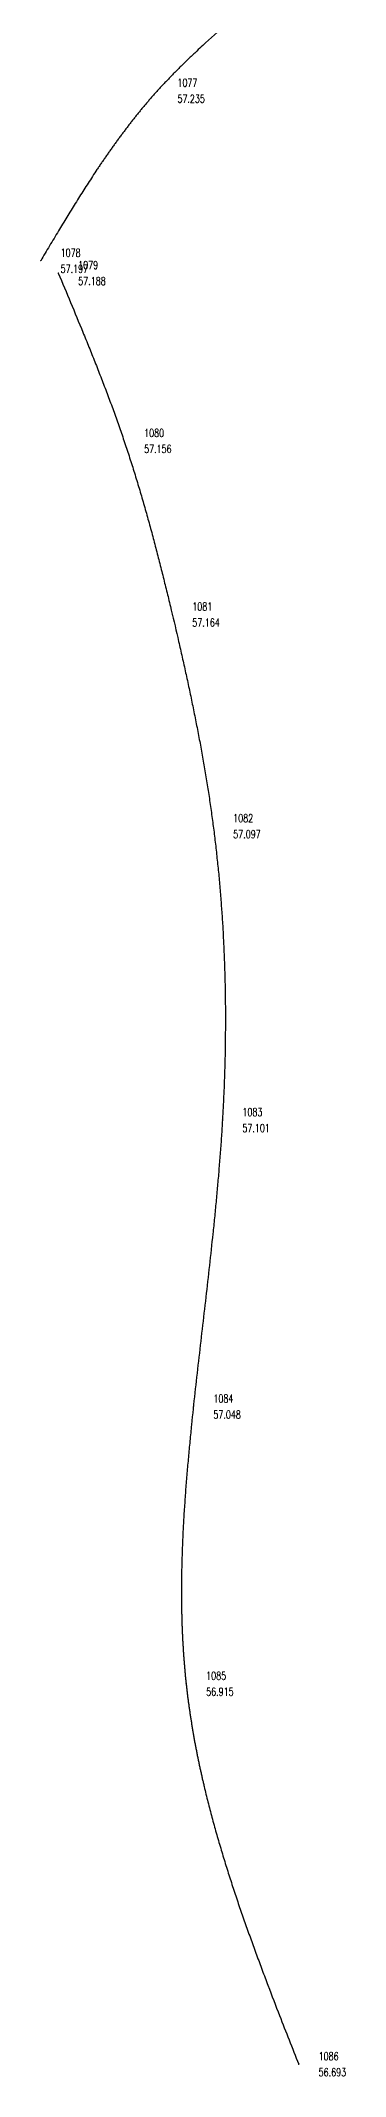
# Model space of a CAD drawing. Header units: millimetres. Extents: x 1351068 to 1351192, y 6240236 to 6240474.
# Drawn here: x 1351089.93 to 1351093.74, y 6240235.76 to 6240261.2 of the extents above; entities that cross this region are included whole.
import ezdxf
from ezdxf.enums import TextEntityAlignment as Align

# ---------------------------------------------------------------- set-up
doc = ezdxf.new("R2010")
doc.units = ezdxf.units.MM
for name, color, linetype, lineweight in [('0_Bordure', 7, 'Continuous', 30), ('CALQUE_PTTOPO_ALT', 7, 'Continuous', 0), ('CALQUE_PTTOPO_MAT', 7, 'Continuous', 0), ('PTTOPO', 7, 'Continuous', 0)]:
    doc.layers.add(name, color=color, linetype=linetype, lineweight=lineweight)
doc.styles.add('Style-STANDARD', font='STANDARD.shx')

# ---------------------------------------------------------------- blocks, each defined once
blk = doc.blocks.new('PTTOPO')
at = {"layer": 'PTTOPO'}
blk.add_point((0, 0), dxfattribs=at)
at = {"layer": 'CALQUE_PTTOPO_ALT', "style": 'Style-STANDARD', "width": 0.8}
blk.add_attdef('ALT', text='', height=0.1, dxfattribs=at).set_placement((0.25, -0.1), align=Align.MIDDLE_LEFT)
at = {"layer": 'CALQUE_PTTOPO_MAT', "style": 'Style-STANDARD', "width": 0.8}
blk.add_attdef('MAT', text='', height=0.1, dxfattribs=at).set_placement((0.25, 0.1), align=Align.MIDDLE_LEFT)

msp = doc.modelspace()

# ---------------------------------------------------------------- linework, layer by layer
at = {"layer": '0_Bordure', "elevation": 56.209, "flags": 128}
msp.add_lwpolyline([(1351092.559, 6240261.668, 0.005351), (1351091.96, 6240261.135, 0.001866), (1351091.887, 6240261.067, 0.001034), (1351091.851, 6240261.032, 0.001101), (1351091.814, 6240260.998, 0.001168), (1351091.778, 6240260.964, 0.001236), (1351091.742, 6240260.929, 0.001304), (1351091.707, 6240260.894, 0.001372), (1351091.671, 6240260.859, 0.00144), (1351091.636, 6240260.824, 0.001508), (1351091.601, 6240260.789, 0.001576), (1351091.566, 6240260.753, 0.001644), (1351091.531, 6240260.717, 0.001712), (1351091.497, 6240260.681, 0.00178), (1351091.463, 6240260.645, 0.001848), (1351091.429, 6240260.609, 0.001916), (1351091.395, 6240260.572, 0.001934), (1351091.362, 6240260.535, 0.001896), (1351091.329, 6240260.498, 0.001859), (1351091.296, 6240260.46, 0.001821), (1351091.264, 6240260.423, 0.001783), (1351091.232, 6240260.385, 0.001745), (1351091.2, 6240260.347, 0.001707), (1351091.168, 6240260.308, 0.001668), (1351091.137, 6240260.27, 0.00163), (1351091.106, 6240260.231, 0.001591), (1351091.075, 6240260.192, 0.001552), (1351091.044, 6240260.153, 0.001514), (1351091.014, 6240260.113, 0.001475), (1351090.984, 6240260.073, 0.001436), (1351090.954, 6240260.034, 0.001397), (1351090.924, 6240259.994, 0.001358), (1351090.895, 6240259.954, 0.00132), (1351090.865, 6240259.913, 0.001281), (1351090.836, 6240259.873, 0.001242), (1351090.807, 6240259.832, 0.001204), (1351090.779, 6240259.791, 0.001165), (1351090.75, 6240259.75, 0.001126), (1351090.722, 6240259.709, 0.001088), (1351090.693, 6240259.668, 0.00105), (1351090.665, 6240259.626, 0.001011), (1351090.637, 6240259.585, 0.001908), (1351090.582, 6240259.501, 0.001755), (1351090.527, 6240259.417, 0.001604), (1351090.473, 6240259.333, 0.001453), (1351090.419, 6240259.248, 0.001302), (1351090.366, 6240259.163, 0.001153), (1351090.313, 6240259.077, 0.001003), (1351090.26, 6240258.991, 0.001562), (1351090.156, 6240258.819, 0.001354), (1351090.044, 6240258.633, 0.00136), (1351089.933, 6240258.446)], format="xyb", dxfattribs=at)
at = {"layer": '0_Bordure', "elevation": 57.188}
msp.add_lwpolyline([(1351090.153, 6240258.293, -0.002267), (1351090.461, 6240257.554, -0.001276), (1351090.537, 6240257.368, -0.001561), (1351090.611, 6240257.183, -0.001846), (1351090.684, 6240256.996, -0.00103), (1351090.72, 6240256.903, -0.001101), (1351090.756, 6240256.81, -0.001173), (1351090.791, 6240256.716, -0.001244), (1351090.826, 6240256.623, -0.001316), (1351090.86, 6240256.529, -0.001387), (1351090.894, 6240256.435, -0.001458), (1351090.927, 6240256.34, -0.001529), (1351090.959, 6240256.246, -0.001592), (1351090.991, 6240256.151, -0.001554), (1351091.023, 6240256.056, -0.001502), (1351091.054, 6240255.961, -0.001451), (1351091.084, 6240255.866, -0.001399), (1351091.114, 6240255.771, -0.001347), (1351091.143, 6240255.675, -0.001296), (1351091.172, 6240255.579, -0.001244), (1351091.2, 6240255.484, -0.001193), (1351091.228, 6240255.388, -0.001141), (1351091.255, 6240255.291, -0.00109), (1351091.282, 6240255.195, -0.001039), (1351091.309, 6240255.099, -0.001923), (1351091.36, 6240254.905, -0.001718), (1351091.411, 6240254.712, -0.001514), (1351091.46, 6240254.517, -0.00131), (1351091.508, 6240254.323, -0.001107), (1351091.556, 6240254.128, -0.00196), (1351091.648, 6240253.739, -0.0012), (1351091.692, 6240253.543, -0.001352), (1351091.736, 6240253.348, -0.001505), (1351091.779, 6240253.153, -0.001658), (1351091.82, 6240252.957, -0.001811), (1351091.86, 6240252.761, -0.001964), (1351091.899, 6240252.564, -0.00104), (1351091.918, 6240252.466, -0.001078), (1351091.936, 6240252.368, -0.001116), (1351091.954, 6240252.269, -0.001154), (1351091.971, 6240252.171, -0.001193), (1351091.988, 6240252.072, -0.001231), (1351092.004, 6240251.974, -0.001269), (1351092.02, 6240251.875, -0.001307), (1351092.036, 6240251.776, -0.001345), (1351092.051, 6240251.677, -0.001383), (1351092.065, 6240251.578, -0.001421), (1351092.079, 6240251.479, -0.001459), (1351092.092, 6240251.38, -0.001471), (1351092.105, 6240251.281, -0.00146), (1351092.117, 6240251.182, -0.001448), (1351092.128, 6240251.082, -0.001437), (1351092.139, 6240250.983, -0.001426), (1351092.15, 6240250.883, -0.001414), (1351092.16, 6240250.784, -0.001403), (1351092.169, 6240250.684, -0.001392), (1351092.177, 6240250.584, -0.001381), (1351092.186, 6240250.484, -0.00137), (1351092.193, 6240250.384, -0.001359), (1351092.2, 6240250.285, -0.001348), (1351092.207, 6240250.185, -0.001338), (1351092.213, 6240250.085, -0.001327), (1351092.218, 6240249.984, -0.001316), (1351092.223, 6240249.884, -0.001306), (1351092.227, 6240249.784, -0.001295), (1351092.231, 6240249.684, -0.001285), (1351092.235, 6240249.584, -0.001275), (1351092.238, 6240249.484, -0.001265), (1351092.24, 6240249.384, -0.001255), (1351092.242, 6240249.283, -0.001245), (1351092.243, 6240249.183, -0.001235), (1351092.244, 6240249.083, -0.001225), (1351092.244, 6240248.983, -0.001216), (1351092.244, 6240248.882, -0.001206), (1351092.243, 6240248.782, -0.001197), (1351092.242, 6240248.682, -0.001187), (1351092.241, 6240248.582, -0.001178), (1351092.239, 6240248.482, -0.001169), (1351092.236, 6240248.382, -0.00116), (1351092.233, 6240248.282, -0.001151), (1351092.229, 6240248.182, -0.001142), (1351092.226, 6240248.082, -0.001133), (1351092.221, 6240247.982, -0.001124), (1351092.216, 6240247.882, -0.001116), (1351092.211, 6240247.782, -0.001107), (1351092.205, 6240247.682, -0.001073), (1351092.199, 6240247.582, -0.001031), (1351092.193, 6240247.483, -0.001935), (1351092.178, 6240247.284, -0.001765), (1351092.162, 6240247.085, -0.001595), (1351092.145, 6240246.886, -0.001424), (1351092.127, 6240246.687, -0.001252), (1351092.108, 6240246.488, -0.00108), (1351092.087, 6240246.29, -0.001644), (1351092.044, 6240245.893, -0.001225), (1351091.953, 6240245.098, 0.001513), (1351091.862, 6240244.3, 0.001813), (1351091.82, 6240243.9, 0.001272), (1351091.8, 6240243.7, 0.001522), (1351091.781, 6240243.499, 0.001774), (1351091.763, 6240243.298, 0.002027), (1351091.747, 6240243.097, 0.001109), (1351091.74, 6240242.997, 0.001174), (1351091.733, 6240242.897, 0.001238), (1351091.726, 6240242.796, 0.001303), (1351091.72, 6240242.696, 0.001368), (1351091.715, 6240242.595, 0.001434), (1351091.71, 6240242.495, 0.0015), (1351091.706, 6240242.395, 0.001566), (1351091.702, 6240242.294, 0.001633), (1351091.699, 6240242.194, 0.0017), (1351091.697, 6240242.094, 0.001768), (1351091.695, 6240241.994, 0.001835), (1351091.694, 6240241.894, 0.001904), (1351091.694, 6240241.794, 0.001972), (1351091.695, 6240241.694, 0.001012), (1351091.695, 6240241.644, 0.001029), (1351091.696, 6240241.594, 0.001046), (1351091.697, 6240241.544, 0.001064), (1351091.698, 6240241.494, 0.001081), (1351091.7, 6240241.445, 0.001098), (1351091.701, 6240241.395, 0.001116), (1351091.703, 6240241.345, 0.001133), (1351091.705, 6240241.295, 0.001151), (1351091.708, 6240241.246, 0.001168), (1351091.71, 6240241.196, 0.001186), (1351091.713, 6240241.146, 0.001203), (1351091.716, 6240241.097, 0.001221), (1351091.719, 6240241.047, 0.001238), (1351091.723, 6240240.998, 0.001256), (1351091.727, 6240240.948, 0.001273), (1351091.731, 6240240.899, 0.001291), (1351091.735, 6240240.849, 0.001308), (1351091.739, 6240240.8, 0.001326), (1351091.744, 6240240.75, 0.001343), (1351091.749, 6240240.701, 0.00136), (1351091.755, 6240240.652, 0.001354), (1351091.76, 6240240.603, 0.00134), (1351091.766, 6240240.553, 0.001327), (1351091.772, 6240240.504, 0.001314), (1351091.778, 6240240.455, 0.0013), (1351091.785, 6240240.406, 0.001286), (1351091.792, 6240240.357, 0.001273), (1351091.799, 6240240.308, 0.001259), (1351091.806, 6240240.259, 0.001245), (1351091.814, 6240240.21, 0.001231), (1351091.822, 6240240.161, 0.001217), (1351091.83, 6240240.112, 0.001203), (1351091.838, 6240240.064, 0.001189), (1351091.847, 6240240.015, 0.001175), (1351091.855, 6240239.966, 0.001161), (1351091.864, 6240239.917, 0.001147), (1351091.874, 6240239.869, 0.001133), (1351091.883, 6240239.82, 0.001119), (1351091.893, 6240239.771, 0.001104), (1351091.903, 6240239.723, 0.00109), (1351091.913, 6240239.674, 0.001076), (1351091.923, 6240239.626, 0.001062), (1351091.934, 6240239.577, 0.001047), (1351091.945, 6240239.529, 0.001033), (1351091.955, 6240239.48, 0.001019), (1351091.967, 6240239.432, 0.001004), (1351091.978, 6240239.383, 0.001965), (1351092.001, 6240239.287, 0.001908), (1351092.025, 6240239.19, 0.001851), (1351092.05, 6240239.094, 0.001793), (1351092.076, 6240238.998, 0.001736), (1351092.102, 6240238.901, 0.001679), (1351092.129, 6240238.805, 0.001622), (1351092.156, 6240238.709, 0.001565), (1351092.185, 6240238.613, 0.001508), (1351092.213, 6240238.517, 0.001452), (1351092.243, 6240238.422, 0.001395), (1351092.273, 6240238.326, 0.001339), (1351092.303, 6240238.231, 0.001283), (1351092.334, 6240238.135, 0.001228), (1351092.366, 6240238.04, 0.001172), (1351092.398, 6240237.944, 0.001117), (1351092.43, 6240237.849, 0.001062), (1351092.463, 6240237.754, 0.001007), (1351092.497, 6240237.659, 0.00185), (1351092.565, 6240237.469, 0.001633), (1351092.634, 6240237.279, 0.001418), (1351092.705, 6240237.089, 0.001204), (1351092.776, 6240236.899, 0.001772), (1351092.922, 6240236.521, 0.000929), (1351093.041, 6240236.217, 0.001083), (1351093.161, 6240235.913)], format="xyb", dxfattribs=at)

# ---------------------------------------------------------------- block references
at = {"layer": 'PTTOPO'}
for p, values in [((1351091.394, 6240260.571, 57.235), {'ALT': '57.235', 'MAT': '1077'}), ((1351089.933, 6240258.446, 57.197), {'ALT': '57.197', 'MAT': '1078'}), ((1351090.153, 6240258.293, 57.188), {'ALT': '57.188', 'MAT': '1079'}), ((1351090.977, 6240256.195, 57.156), {'ALT': '57.156', 'MAT': '1080'}), ((1351091.58, 6240254.026, 57.164), {'ALT': '57.164', 'MAT': '1081'}), ((1351092.092, 6240251.382, 57.097), {'ALT': '57.097', 'MAT': '1082'}), ((1351092.207, 6240247.71, 57.101), {'ALT': '57.101', 'MAT': '1083'}), ((1351091.844, 6240244.13, 57.048), {'ALT': '57.048', 'MAT': '1084'}), ((1351091.753, 6240240.667, 56.915), {'ALT': '56.915', 'MAT': '1085'}), ((1351093.161, 6240235.913, 56.693), {'ALT': '56.693', 'MAT': '1086'})]:
    msp.add_blockref('PTTOPO', p, dxfattribs=at).add_auto_attribs(values)

doc.saveas('drawing.dxf')
